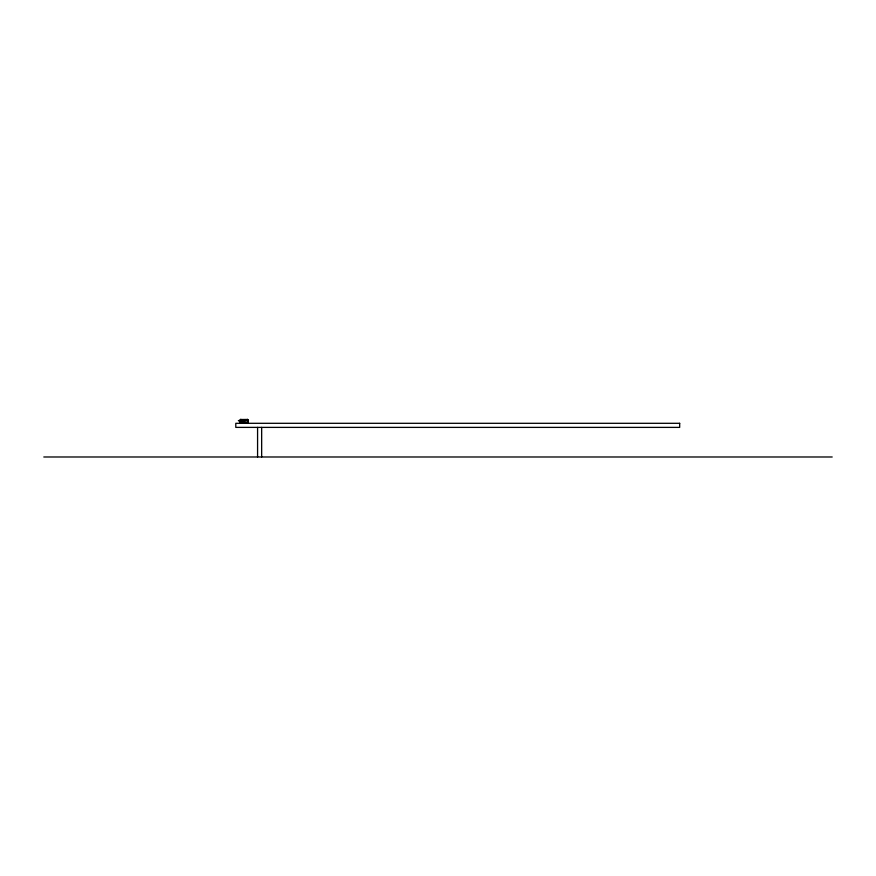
<?xml version="1.0" encoding="UTF-8"?>
<svg xmlns="http://www.w3.org/2000/svg" width="876" height="876" viewBox="0 0 876 876"><rect width="100%" height="100%" fill="white"/><g stroke="black" fill="none" stroke-linecap="round" stroke-linejoin="round"><path stroke-width="1.31" d="M239.728 423.196L241.097 422.659L242.411 423.294M241.929 422.725C239.794 422.78 241.469 423.502 242.039 422.714C238.524 423.415 243.123 421.914 242.236 423.305M240.484 419.549L241.283 419.527L240.44 419.505L240.67 422.714L239.728 422.67L248.313 423.196L239.761 423.261L240.911 423.294L240.856 422.177L241.228 423.25L241.623 422.769M240.276 420.305C239.301 424.696 243.123 422.309 242.072 423.228M241.48 422.725C240.703 422.571 240.856 423.36 240.55 421.805C240.725 424.805 241.283 422.626 240.407 419.549M240.495 421.849C240.55 422.714 241.283 423.338 241.207 422.67M247.766 420.305C248.127 423.119 247.744 422.812 248.138 422.758M240.933 423.119C240.166 423.086 240.692 423.754 240.21 422.725C240.736 421.75 239.914 423.875 241.196 423.119M248.236 422.659L247.82 421.455M240.736 423.119L239.75 423.25L240.363 421.772L240.101 423.228L240.791 422.747M240.407 422.878C240.615 421.794 239.531 422.933 241.579 422.725M248.007 422.769L247.481 419.451M248.105 423.217L247.415 423.305L247.809 421.63L248.072 422.725L239.772 423.261L240.615 422.725M241.218 422.177L241.272 422.988L240.166 422.769L240.243 421.805L240.473 422.823L239.728 422.67L240.714 423.228M247.809 421.63L247.612 422.878L246.375 422.659L248.193 423.305L246.09 423.294L247.174 423.294M247.952 422.67L247.448 420.524M247.809 421.772L247.831 422.67L247.612 419.451L247.853 422.758M240.342 423.305L239.761 422.681L240.484 422.878M240.309 422.747L240.374 420.524M247.328 423.305C247.853 420.743 247.82 422.604 247.777 423.261C247.284 420.436 248.028 422.199 247.809 422.331C242.006 420.765 239.936 422.068 239.969 422.725C240.867 421.608 240.035 422.867 240.331 421.871M247.842 422.451C247.7 421.728 247.47 424.05 247.634 421.455M240.166 423.196L239.827 422.659L240.352 423.217M240.298 422.506L247.623 422.769L247.722 421.98L247.689 423.305L247.809 422.56M239.871 422.758L239.893 422.714M247.437 422.998L247.722 421.98M247.623 422.539L247.744 422.473M245.685 423.294L245.718 422.67L247.59 422.769M245.86 423.305L247.382 422.998M247.131 423.239C245.598 421.553 247.24 424.148 246.901 422.67M246.605 423.217L245.86 423.261L246.167 422.747M246.057 423.217L246.452 423.25M245.499 422.758L245.543 423.305M245.324 422.736L245.302 423.305M240.604 419.9L240.451 419.451M247.634 419.451L241.261 419.516M43.8 456.987L832.2 456.987M261.661 427.389L261.661 456.987M257.577 427.389L257.577 456.987M242.674 423.305L242.608 422.736L242.51 423.305M247.996 420.294L238.458 420.633L247.996 420.294M679.677 423.305L235.786 423.305L235.786 427.389L679.677 427.389L679.677 423.305"/></g></svg>
